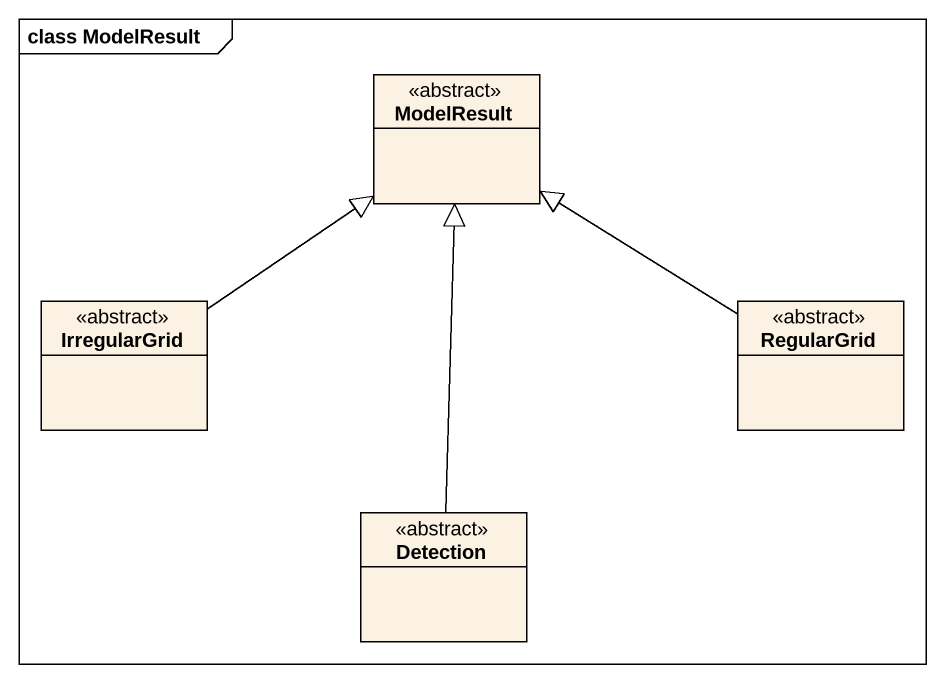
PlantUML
@startuml
mainframe class ModelResult
hide circle
hide empty members
class ModelResult <<abstract>>
class IrregularGrid <<abstract>>
class RegularGrid <<abstract>>
class Detection <<abstract>>
IrregularGrid -up-|> ModelResult
RegularGrid -up-|> ModelResult
Detection -up-|> ModelResult
@enduml
